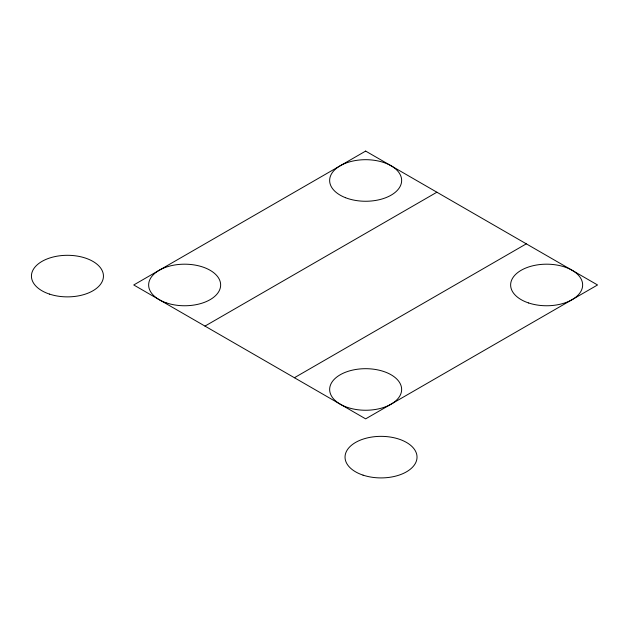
<?xml version="1.0" encoding="UTF-8"?>
<svg xmlns="http://www.w3.org/2000/svg" width="629" height="629" viewBox="0 0 629 629"><rect width="100%" height="100%" fill="white"/><g stroke="black" fill="none" stroke-linecap="round" stroke-linejoin="round"><path stroke-width="0.94" d="M204.983 326.097L436.888 192.215M294.403 377.73L526.308 243.84M365.646 151.086L133.741 284.968L365.646 418.859L597.55 284.968L365.646 151.086M345.47 197.687A35.995 20.781 0 0 0 401.554 181.954A35.995 20.781 0 0 0 349.921 161.779A35.995 20.781 0 0 0 345.47 197.687M166.654 302.974A35.995 20.781 0 0 0 220.645 284.968A35.995 20.781 0 0 0 166.654 266.971A35.995 20.781 0 0 0 166.654 302.974M49.447 294.089A35.995 20.781 0 0 0 103.447 276.092A35.995 20.781 0 0 0 49.447 258.087A35.995 20.781 0 0 0 49.447 294.089M347.648 407.466A35.995 20.781 0 0 0 401.64 389.469A35.995 20.781 0 0 0 347.648 371.472A35.995 20.781 0 0 0 347.648 407.466M363.035 475.131A35.995 20.781 0 0 0 417.027 457.134A35.995 20.781 0 0 0 363.035 439.136A35.995 20.781 0 0 0 363.035 475.131M528.643 302.974A35.995 20.781 0 0 0 582.643 284.968A35.995 20.781 0 0 0 528.643 266.971A35.995 20.781 0 0 0 528.643 302.974"/></g></svg>
